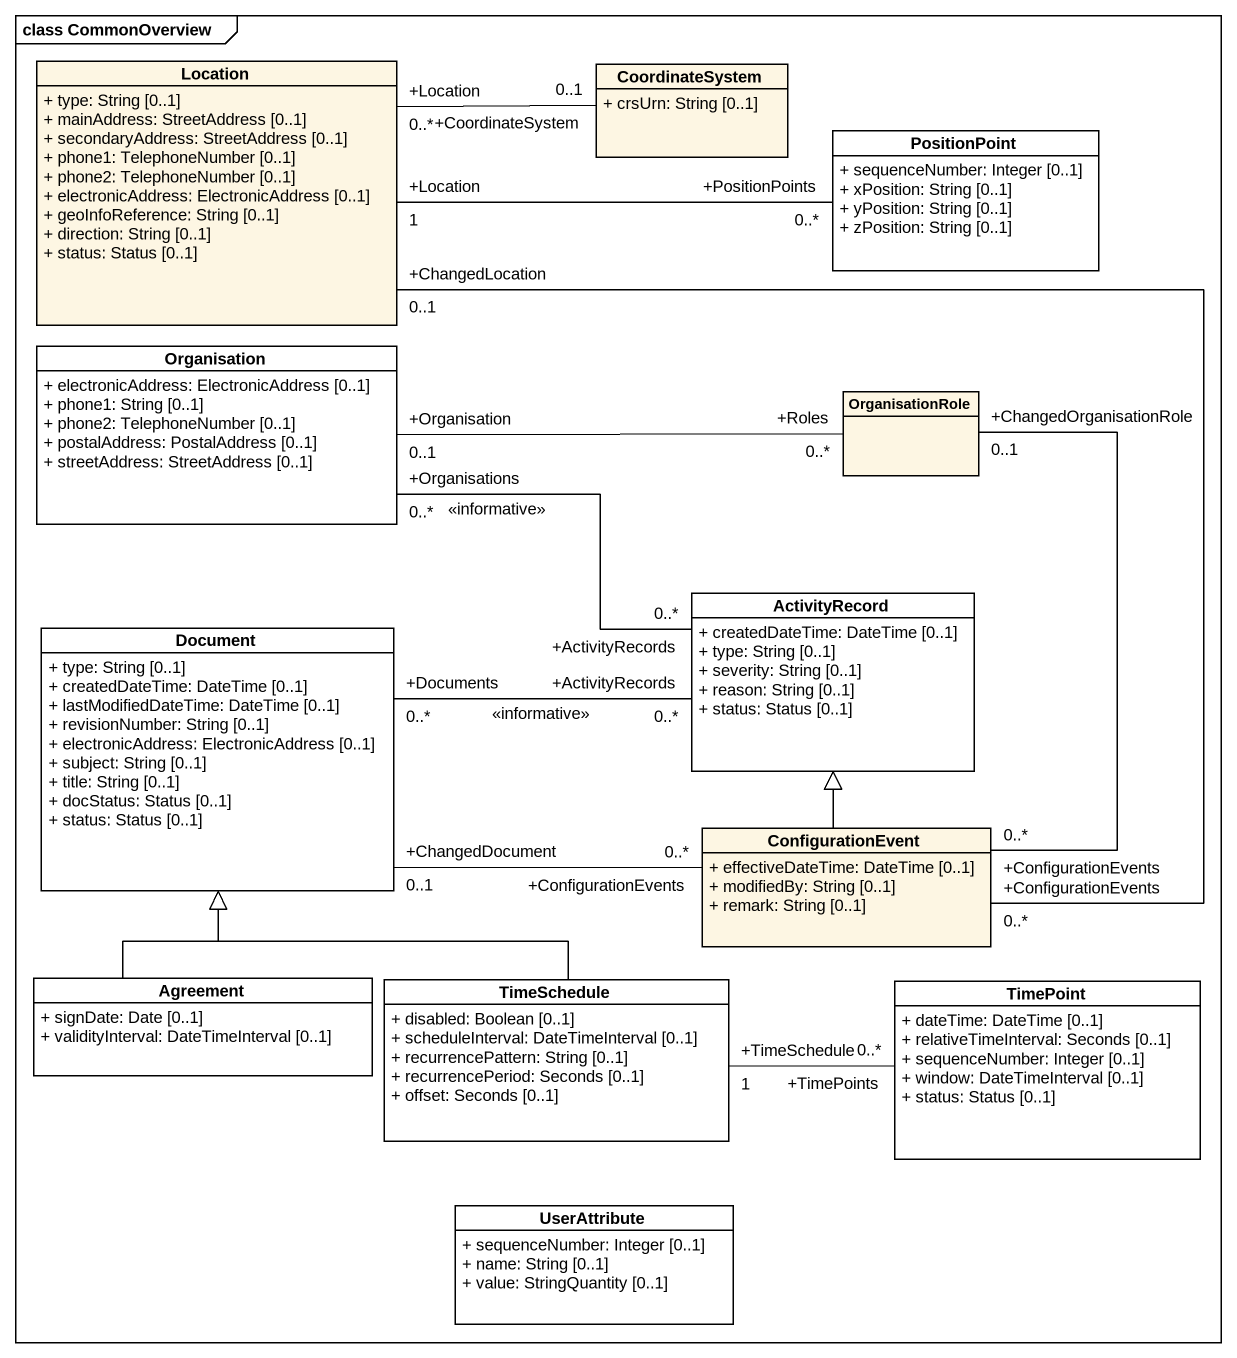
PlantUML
@startuml
mainframe class CommonOverview
hide circle
hide empty members
skinparam classAttributeIconSize 0
class Location {
  + type: String [0..1]
  + mainAddress: StreetAddress [0..1]
  + secondaryAddress: StreetAddress [0..1]
  + phone1: TelephoneNumber [0..1]
  + phone2: TelephoneNumber [0..1]
  + electronicAddress: ElectronicAddress [0..1]
  + geoInfoReference: String [0..1]
  + direction: String [0..1]
  + status: Status [0..1]
}
class CoordinateSystem {
  + crsUrn: String [0..1]
}
class PositionPoint #FFFFFF {
  + sequenceNumber: Integer [0..1]
  + xPosition: String [0..1]
  + yPosition: String [0..1]
  + zPosition: String [0..1]
}
class Organisation #FFFFFF {
  + electronicAddress: ElectronicAddress [0..1]
  + phone1: String [0..1]
  + phone2: TelephoneNumber [0..1]
  + postalAddress: PostalAddress [0..1]
  + streetAddress: StreetAddress [0..1]
}
class OrganisationRole
class ActivityRecord #FFFFFF {
  + createdDateTime: DateTime [0..1]
  + type: String [0..1]
  + severity: String [0..1]
  + reason: String [0..1]
  + status: Status [0..1]
}
class Document #FFFFFF {
  + type: String [0..1]
  + createdDateTime: DateTime [0..1]
  + lastModifiedDateTime: DateTime [0..1]
  + revisionNumber: String [0..1]
  + electronicAddress: ElectronicAddress [0..1]
  + subject: String [0..1]
  + title: String [0..1]
  + docStatus: Status [0..1]
  + status: Status [0..1]
}
class ConfigurationEvent {
  + effectiveDateTime: DateTime [0..1]
  + modifiedBy: String [0..1]
  + remark: String [0..1]
}
class Agreement #FFFFFF {
  + signDate: Date [0..1]
  + validityInterval: DateTimeInterval [0..1]
}
class TimeSchedule #FFFFFF {
  + disabled: Boolean [0..1]
  + scheduleInterval: DateTimeInterval [0..1]
  + recurrencePattern: String [0..1]
  + recurrencePeriod: Seconds [0..1]
  + offset: Seconds [0..1]
}
class TimePoint #FFFFFF {
  + dateTime: DateTime [0..1]
  + relativeTimeInterval: Seconds [0..1]
  + sequenceNumber: Integer [0..1]
  + window: DateTimeInterval [0..1]
  + status: Status [0..1]
}
class UserAttribute #FFFFFF {
  + sequenceNumber: Integer [0..1]
  + name: String [0..1]
  + value: StringQuantity [0..1]
}
Location "+Location\n0..*" -right- "+CoordinateSystem\n0..1" CoordinateSystem
Location "+Location\n1" -right- "+PositionPoints\n0..*" PositionPoint
Location "+ChangedLocation\n0..1" -- "+ConfigurationEvents\n0..*" ConfigurationEvent
Organisation "+Organisations\n0..*" -right- "+ActivityRecords\n0..*" ActivityRecord : <<informative>>
OrganisationRole "+Roles\n0..*" -left- "+Organisation\n0..1" Organisation
OrganisationRole "+ChangedOrganisationRole\n0..1" -- "+ConfigurationEvents\n0..*" ConfigurationEvent
Document "+Documents\n0..*" -right- "+ActivityRecords\n0..*" ActivityRecord : <<informative>>
Document "+ChangedDocument\n0..1" -right- "+ConfigurationEvents\n0..*" ConfigurationEvent
ConfigurationEvent -up-|> ActivityRecord
Agreement -up-|> Document
TimeSchedule -up-|> Document
TimeSchedule "+TimeSchedule\n1" -right- "+TimePoints\n0..*" TimePoint
@enduml
